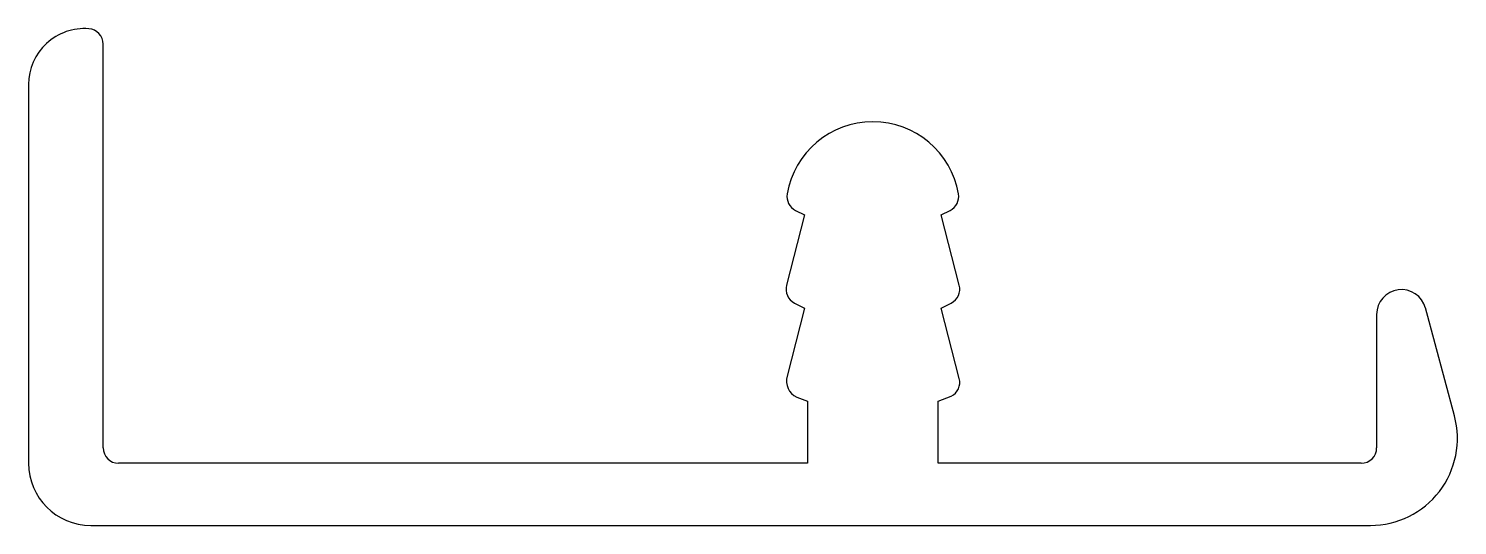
# Model space of a CAD drawing. Extents: x 396.3 to 419.3, y 240.7 to 248.7.
import ezdxf

# ---------------------------------------------------------------- set-up
doc = ezdxf.new("R2010")
doc.units = 0
doc.layers.get('0').update_dxf_attribs({"linetype": 'CONTINUOUS'})

msp = doc.modelspace()

# ---------------------------------------------------------------- linework, layer by layer
for p, q in [((397.471, 241.948), (397.471, 248.446)), ((396.271, 247.798), (396.271, 241.698)), ((408.761, 245.698), (408.471, 244.565)), ((408.617, 245.771), (408.761, 245.698)), ((410.961, 245.698), (411.106, 245.771)), ((411.252, 244.565), (410.961, 245.698)), ((408.6, 244.279), (408.761, 244.198)), ((410.961, 244.198), (411.123, 244.279)), ((408.761, 244.198), (408.48, 243.103)), ((411.252, 243.065), (410.961, 244.198)), ((417.971, 244.095), (417.971, 241.948)), ((419.223, 242.46), (418.757, 244.199)), ((408.636, 242.761), (408.811, 242.698)), ((408.811, 242.698), (408.811, 241.698)), ((410.911, 242.698), (411.123, 242.779)), ((410.911, 241.698), (410.911, 242.698)), ((408.811, 241.698), (397.721, 241.698)), ((417.721, 241.698), (410.911, 241.698)), ((397.271, 240.698), (417.871, 240.698))]:
    msp.add_line(p, q)
for centre, radius, start, end in [((397.171, 247.798), 0.9, 85.5883, 180), ((397.221, 248.446), 0.25, 360, 85.5883), ((409.861, 245.799), 1.399, 9.7684, 170.2316), ((408.729, 245.994), 0.25, 170.2316, 243.188), ((410.993, 245.994), 0.25, 296.812, 9.7684), ((408.713, 244.502), 0.25, 165.6087, 243.188), ((411.01, 244.502), 0.25, 296.812, 14.3913), ((418.371, 244.095), 0.4, 15, 180), ((408.771, 243.029), 0.3, 165.6087, 243.188), ((411.01, 243.002), 0.25, 296.812, 14.3913), ((417.871, 242.098), 1.4, 270, 15), ((397.721, 241.948), 0.25, 180, 270), ((417.721, 241.948), 0.25, 270, 0), ((397.271, 241.698), 1, 180, 270)]:
    msp.add_arc(centre, radius, start, end)

doc.saveas('drawing.dxf')
